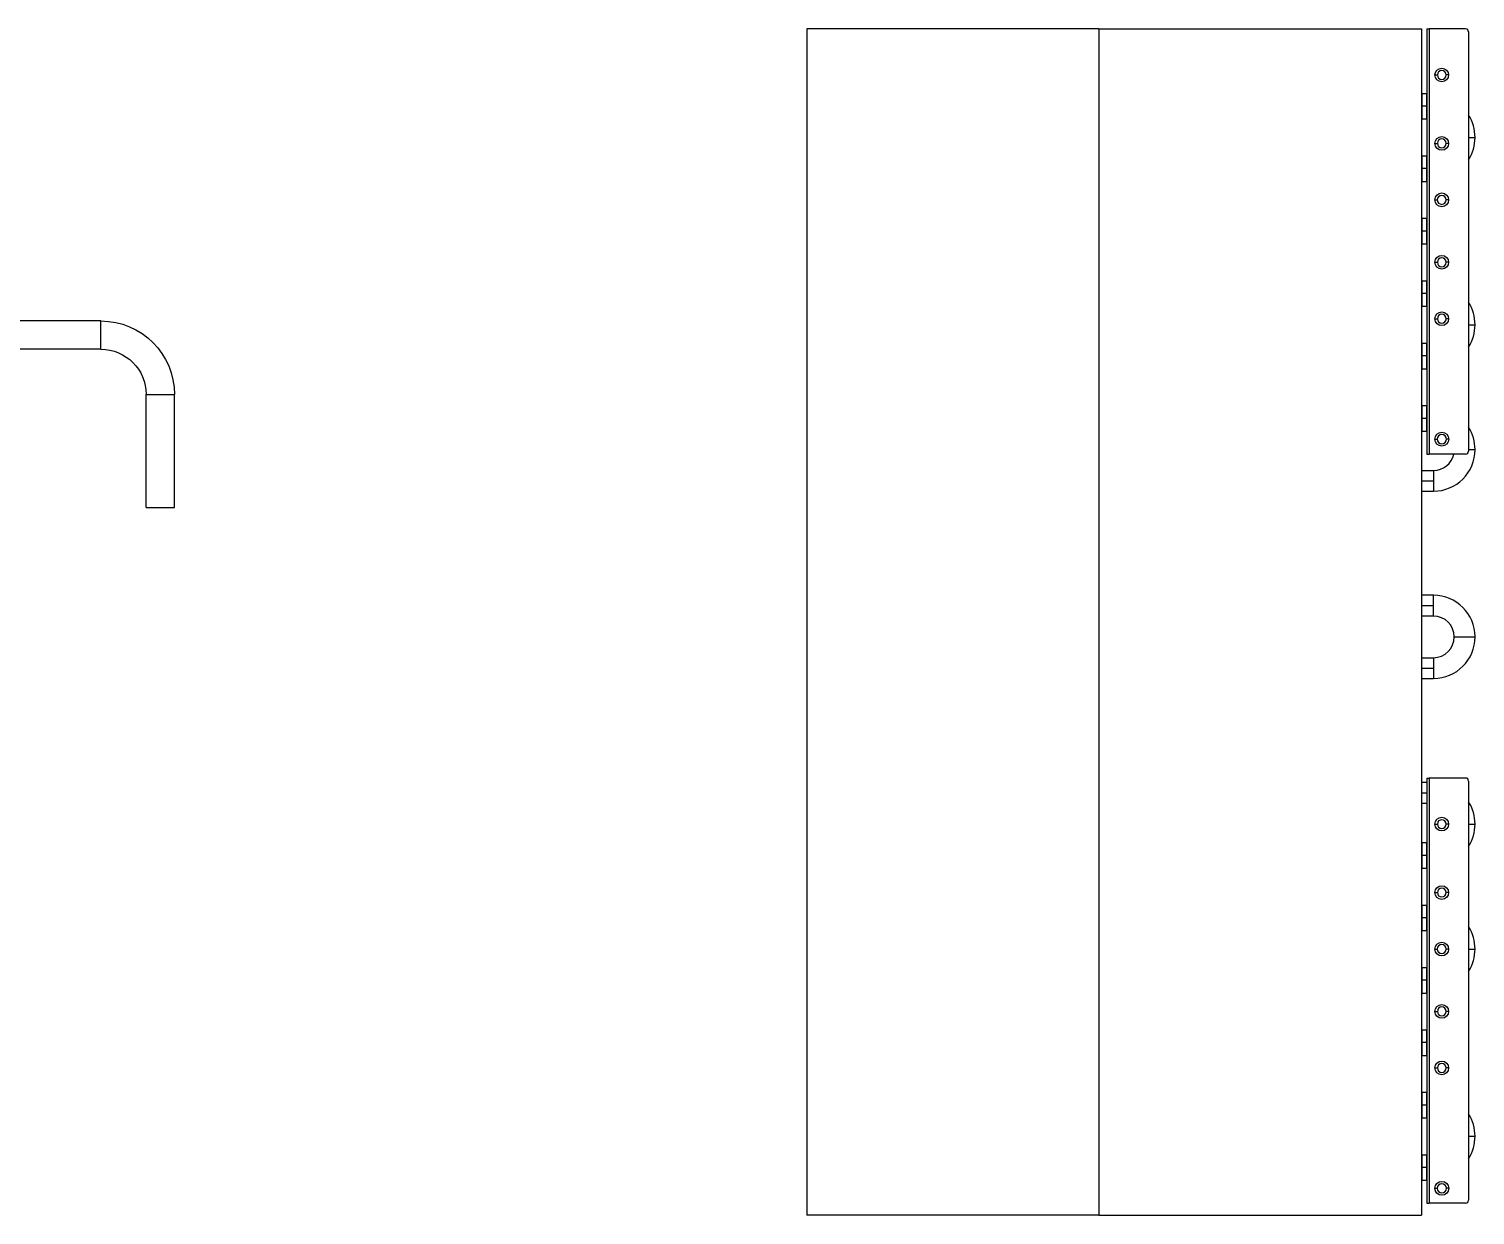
# Model space of a CAD drawing. Header units: millimetres. Extents: x 937859 to 970574, y 987894 to 996517.
# Drawn here: x 962335.1 to 962821.5, y 992176.9 to 992575.9 of the extents above; entities that cross this region are included whole.
import ezdxf

# ---------------------------------------------------------------- set-up
doc = ezdxf.new("R2010")
doc.units = ezdxf.units.MM
doc.header["$LTSCALE"] = 0.5
doc.layers.add('MD_Visible', color=7, linetype='Continuous', lineweight=25)
doc.layers.add('MD_Visible Narrow', color=7, linetype='Continuous', lineweight=25)

msp = doc.modelspace()

# ---------------------------------------------------------------- linework, layer by layer
at = {"layer": 'MD_Visible', "extrusion": (0, 1, 0)}
for p, q in [((962694.96, 992575.939), (962596.76, 992575.939)), ((962596.76, 992575.939), (962596.76, 992176.939)), ((962694.96, 992575.939), (962803.46, 992575.939)), ((962803.46, 992575.939), (962803.46, 992176.939)), ((962805.267, 992575.939), (962806.067, 992575.939)), ((962805.267, 992575.939), (962805.267, 992432.939)), ((962818.267, 992575.939), (962806.067, 992575.939)), ((962819.267, 992574.939), (962819.267, 992433.939)), ((962803.567, 992554.239), (962803.567, 992549.939)), ((962803.567, 992554.239), (962805.067, 992554.239)), ((962803.567, 992553.439), (962803.46, 992553.439)), ((962803.567, 992549.939), (962803.567, 992545.639)), ((962803.567, 992546.439), (962803.46, 992546.439)), ((962803.567, 992545.639), (962805.067, 992545.639)), ((962803.46, 992532.439), (962803.567, 992532.439)), ((962803.567, 992533.239), (962803.567, 992528.939)), ((962803.567, 992533.239), (962805.067, 992533.239)), ((962803.46, 992525.439), (962803.567, 992525.439)), ((962803.567, 992528.939), (962803.567, 992524.639)), ((962803.567, 992524.639), (962805.067, 992524.639)), ((962803.567, 992512.239), (962803.567, 992507.939)), ((962803.567, 992512.239), (962805.067, 992512.239)), ((962803.567, 992507.939), (962803.567, 992503.639)), ((962803.567, 992503.639), (962805.067, 992503.639)), ((962803.567, 992490.439), (962803.46, 992490.439)), ((962803.567, 992491.239), (962803.567, 992486.939)), ((962803.567, 992491.239), (962805.067, 992491.239)), ((962803.567, 992486.939), (962803.567, 992482.639)), ((962803.567, 992483.439), (962803.46, 992483.439)), ((962803.567, 992482.639), (962805.067, 992482.639)), ((962359.286, 992477.699), (962329.286, 992477.699)), ((962359.286, 992468.179), (962329.286, 992468.179)), ((962803.46, 992469.439), (962803.567, 992469.439)), ((962803.567, 992470.239), (962803.567, 992465.939)), ((962803.567, 992470.239), (962805.067, 992470.239)), ((962803.46, 992462.439), (962803.567, 992462.439)), ((962803.567, 992465.939), (962803.567, 992461.639)), ((962803.567, 992461.639), (962805.067, 992461.639)), ((962374.526, 992414.939), (962374.526, 992452.939)), ((962384.046, 992414.939), (962384.046, 992452.939)), ((962803.567, 992448.439), (962803.46, 992448.439)), ((962803.567, 992449.239), (962803.567, 992444.939)), ((962803.567, 992449.239), (962805.067, 992449.239)), ((962803.567, 992444.939), (962803.567, 992440.639)), ((962803.567, 992441.439), (962803.46, 992441.439)), ((962803.567, 992440.639), (962805.067, 992440.639)), ((962805.267, 992432.939), (962806.067, 992432.939)), ((962818.267, 992432.939), (962806.067, 992432.939)), ((962803.46, 992427.439), (962807.46, 992427.439)), ((962803.46, 992420.439), (962807.46, 992420.439)), ((962374.526, 992414.939), (962379.286, 992414.939)), ((962379.286, 992414.939), (962384.046, 992414.939)), ((962807.46, 992385.439), (962803.46, 992385.439)), ((962807.46, 992378.439), (962803.46, 992378.439)), ((962803.46, 992364.439), (962807.46, 992364.439)), ((962803.46, 992357.439), (962807.46, 992357.439)), ((962805.267, 992322.439), (962803.46, 992322.439)), ((962805.267, 992323.939), (962806.067, 992323.939)), ((962805.267, 992323.939), (962805.267, 992180.939)), ((962818.267, 992323.939), (962806.067, 992323.939)), ((962819.267, 992322.939), (962819.267, 992181.939)), ((962805.267, 992315.439), (962803.46, 992315.439)), ((962803.46, 992301.439), (962803.567, 992301.439)), ((962803.567, 992302.239), (962803.567, 992297.939)), ((962803.567, 992302.239), (962805.067, 992302.239)), ((962803.567, 992297.939), (962803.567, 992293.639)), ((962803.46, 992294.439), (962803.567, 992294.439)), ((962803.567, 992293.639), (962805.067, 992293.639)), ((962803.567, 992281.239), (962803.567, 992276.939)), ((962803.567, 992281.239), (962805.067, 992281.239)), ((962803.567, 992280.439), (962803.46, 992280.439)), ((962803.567, 992276.939), (962803.567, 992272.639)), ((962803.567, 992273.439), (962803.46, 992273.439)), ((962803.567, 992272.639), (962805.067, 992272.639)), ((962803.46, 992259.439), (962803.567, 992259.439)), ((962803.567, 992260.239), (962803.567, 992255.939)), ((962803.567, 992260.239), (962805.067, 992260.239)), ((962803.46, 992252.439), (962803.567, 992252.439)), ((962803.567, 992255.939), (962803.567, 992251.639)), ((962803.567, 992251.639), (962805.067, 992251.639)), ((962803.567, 992239.239), (962803.567, 992234.939)), ((962803.567, 992239.239), (962805.067, 992239.239)), ((962803.567, 992234.939), (962803.567, 992230.639)), ((962803.567, 992230.639), (962805.067, 992230.639)), ((962803.567, 992218.239), (962803.567, 992213.939)), ((962803.567, 992218.239), (962805.067, 992218.239)), ((962803.567, 992217.439), (962803.46, 992217.439)), ((962803.567, 992213.939), (962803.567, 992209.639)), ((962803.567, 992210.439), (962803.46, 992210.439)), ((962803.567, 992209.639), (962805.067, 992209.639)), ((962803.46, 992196.439), (962803.567, 992196.439)), ((962803.567, 992197.239), (962803.567, 992192.939)), ((962803.567, 992197.239), (962805.067, 992197.239)), ((962803.46, 992189.439), (962803.567, 992189.439)), ((962803.567, 992192.939), (962803.567, 992188.639)), ((962803.567, 992188.639), (962805.067, 992188.639)), ((962805.267, 992180.939), (962806.067, 992180.939)), ((962818.267, 992180.939), (962806.067, 992180.939)), ((962694.96, 992176.939), (962596.76, 992176.939)), ((962694.96, 992176.939), (962803.46, 992176.939))]:
    msp.add_line(p, q, dxfattribs=at)
at = {"layer": 'MD_Visible'}
for centre, radius, start, end in [((962818.267, 992574.939), 1, 0, 90), ((962810.267, 992560.439), 1.5, 90, 180), ((962810.267, 992560.439), 1.5, 180, 270), ((962810.267, 992560.439), 1.5, 0, 90), ((962810.267, 992560.439), 1.5, 270, 0), ((962807.46, 992539.439), 14, 0, 32.50586), ((962807.46, 992539.439), 14, 327.49414, 0), ((962810.267, 992537.439), 1.5, 90, 180), ((962810.267, 992537.439), 1.5, 180, 270), ((962810.267, 992537.439), 1.5, 0, 90), ((962810.267, 992537.439), 1.5, 270, 0), ((962810.267, 992518.439), 1.508, 90, 180), ((962810.267, 992518.439), 1.508, 0, 90), ((962810.267, 992518.439), 1.508, 180, 270), ((962810.267, 992518.439), 1.508, 270, 0), ((962810.267, 992497.439), 1.5, 90, 180), ((962810.267, 992497.439), 1.5, 180, 270), ((962810.267, 992497.439), 1.5, 0, 90), ((962810.267, 992497.439), 1.5, 270, 0), ((962807.46, 992476.439), 14, 0, 32.50586), ((962810.267, 992478.439), 1.5, 90, 180), ((962810.267, 992478.439), 1.5, 180, 270), ((962810.267, 992478.439), 1.5, 0, 90), ((962810.267, 992478.439), 1.5, 270, 0), ((962807.46, 992476.439), 14, 327.49414, 0), ((962807.46, 992434.439), 14, 0, 32.50586), ((962810.267, 992437.939), 1.55, 90, 180), ((962810.267, 992437.939), 1.55, 180, 270), ((962810.267, 992437.939), 1.55, 0, 90), ((962810.267, 992437.939), 1.55, 270, 0), ((962807.46, 992434.439), 14, 270, 0), ((962807.46, 992434.439), 7, 270, 347.62637), ((962818.267, 992433.939), 1, 270, 0), ((962807.46, 992371.439), 14, 0, 90), ((962807.46, 992371.439), 7, 0, 90), ((962807.46, 992371.439), 14, 270, 0), ((962807.46, 992371.439), 7, 270, 0), ((962818.267, 992322.939), 1, 0, 90), ((962807.46, 992308.439), 14, 0, 32.50586), ((962810.267, 992308.439), 1.5, 90, 180), ((962810.267, 992308.439), 1.5, 180, 270), ((962810.267, 992308.439), 1.5, 0, 90), ((962810.267, 992308.439), 1.5, 270, 0), ((962807.46, 992308.439), 14, 327.49414, 0), ((962810.267, 992285.439), 1.5, 90, 180), ((962810.267, 992285.439), 1.5, 0, 90), ((962810.267, 992285.439), 1.5, 180, 270), ((962810.267, 992285.439), 1.5, 270, 0), ((962807.46, 992266.439), 14, 0, 32.50586), ((962810.267, 992266.439), 1.508, 90, 180), ((962810.267, 992266.439), 1.508, 0, 90), ((962810.267, 992266.439), 1.508, 180, 270), ((962810.267, 992266.439), 1.508, 270, 0), ((962807.46, 992266.439), 14, 327.49414, 0), ((962810.267, 992245.439), 1.5, 90, 180), ((962810.267, 992245.439), 1.5, 180, 270), ((962810.267, 992245.439), 1.5, 0, 90), ((962810.267, 992245.439), 1.5, 270, 0), ((962810.267, 992226.439), 1.5, 90, 180), ((962810.267, 992226.439), 1.5, 0, 90), ((962810.267, 992226.439), 1.5, 180, 270), ((962810.267, 992226.439), 1.5, 270, 0), ((962807.46, 992203.439), 14, 0, 32.50586), ((962807.46, 992203.439), 14, 327.49414, 0), ((962810.267, 992185.939), 1.55, 90, 180), ((962810.267, 992185.939), 1.55, 180, 270), ((962810.267, 992185.939), 1.55, 0, 90), ((962810.267, 992185.939), 1.55, 270, 0), ((962818.267, 992181.939), 1, 270, 0)]:
    msp.add_arc(centre, radius, start, end, dxfattribs=at)
at = {"layer": 'MD_Visible', "extrusion": (2.17651e-16, -9.30753e-107, -1)}
for centre, start, end in [((-962805.067, 992554.439), 180, 270), ((-962805.067, 992545.439), 90, 180), ((-962805.067, 992533.439), 180, 270), ((-962805.067, 992524.439), 90, 180), ((-962805.067, 992512.439), 180, 270), ((-962805.067, 992503.439), 90, 180), ((-962805.067, 992491.439), 180, 270), ((-962805.067, 992482.439), 90, 180), ((-962805.067, 992470.439), 180, 270), ((-962805.067, 992461.439), 90, 180), ((-962805.067, 992449.439), 180, 270), ((-962805.067, 992440.439), 90, 180), ((-962805.067, 992302.439), 180, 270), ((-962805.067, 992293.439), 90, 180), ((-962805.067, 992281.439), 180, 270), ((-962805.067, 992272.439), 90, 180), ((-962805.067, 992260.439), 180, 270), ((-962805.067, 992251.439), 90, 180), ((-962805.067, 992239.439), 180, 270), ((-962805.067, 992230.439), 90, 180), ((-962805.067, 992218.439), 180, 270), ((-962805.067, 992209.439), 90, 180), ((-962805.067, 992197.439), 180, 270), ((-962805.067, 992188.439), 90, 180)]:
    msp.add_arc(centre, 0.2, start, end, dxfattribs=at)
at = {"layer": 'MD_Visible', "extrusion": (1.22465e-16, 0, -1)}
for radius in [24.76, 15.24]:
    msp.add_arc((-962359.286, 992452.939), radius, 90, 180, dxfattribs=at)
at = {"layer": 'MD_Visible Narrow', "extrusion": (0, 1, 0)}
for p, q in [((962694.96, 992575.939), (962694.96, 992176.939)), ((962806.067, 992575.939), (962806.067, 992432.939)), ((962807.967, 992560.439), (962808.767, 992560.439)), ((962812.567, 992560.439), (962811.767, 992560.439)), ((962805.067, 992554.239), (962805.067, 992549.939)), ((962803.46, 992549.939), (962803.567, 992549.939)), ((962805.067, 992549.939), (962803.567, 992549.939)), ((962805.067, 992549.939), (962805.067, 992545.639)), ((962805.067, 992549.939), (962805.267, 992549.939)), ((962819.267, 992539.439), (962821.46, 992539.439)), ((962807.967, 992537.439), (962808.767, 992537.439)), ((962812.567, 992537.439), (962811.767, 992537.439)), ((962805.067, 992533.239), (962805.067, 992528.939)), ((962803.46, 992528.939), (962803.567, 992528.939)), ((962805.067, 992528.939), (962803.567, 992528.939)), ((962805.067, 992528.939), (962805.067, 992524.639)), ((962805.067, 992528.939), (962805.267, 992528.939)), ((962807.959, 992518.439), (962808.759, 992518.439)), ((962812.574, 992518.439), (962811.774, 992518.439)), ((962805.067, 992512.239), (962805.067, 992507.939)), ((962805.067, 992507.939), (962803.567, 992507.939)), ((962805.067, 992507.939), (962805.067, 992503.639)), ((962805.067, 992507.939), (962805.267, 992507.939)), ((962807.967, 992497.439), (962808.767, 992497.439)), ((962812.567, 992497.439), (962811.767, 992497.439)), ((962805.067, 992491.239), (962805.067, 992486.939)), ((962803.46, 992486.939), (962803.567, 992486.939)), ((962805.067, 992486.939), (962803.567, 992486.939)), ((962805.067, 992486.939), (962805.067, 992482.639)), ((962805.067, 992486.939), (962805.267, 992486.939)), ((962359.286, 992472.939), (962359.286, 992477.699)), ((962807.967, 992478.439), (962808.767, 992478.439)), ((962812.567, 992478.439), (962811.767, 992478.439)), ((962819.267, 992476.439), (962821.46, 992476.439)), ((962359.286, 992468.179), (962359.286, 992472.939)), ((962805.067, 992470.239), (962805.067, 992465.939)), ((962803.46, 992465.939), (962803.567, 992465.939)), ((962805.067, 992465.939), (962803.567, 992465.939)), ((962805.067, 992465.939), (962805.067, 992461.639)), ((962805.067, 992465.939), (962805.267, 992465.939)), ((962374.526, 992452.939), (962379.286, 992452.939)), ((962379.286, 992452.939), (962384.046, 992452.939)), ((962805.067, 992449.239), (962805.067, 992444.939)), ((962803.46, 992444.939), (962803.567, 992444.939)), ((962805.067, 992444.939), (962803.567, 992444.939)), ((962805.067, 992444.939), (962805.067, 992440.639)), ((962805.067, 992444.939), (962805.267, 992444.939)), ((962807.917, 992437.939), (962808.717, 992437.939)), ((962812.617, 992437.939), (962811.817, 992437.939)), ((962819.267, 992434.439), (962821.46, 992434.439)), ((962807.46, 992427.439), (962807.46, 992423.939)), ((962803.46, 992423.939), (962807.46, 992423.939)), ((962807.46, 992423.939), (962807.46, 992420.439)), ((962807.46, 992381.939), (962807.46, 992385.439)), ((962803.46, 992381.939), (962807.46, 992381.939)), ((962807.46, 992378.439), (962807.46, 992381.939)), ((962814.46, 992371.439), (962821.46, 992371.439)), ((962807.46, 992364.439), (962807.46, 992360.939)), ((962803.46, 992360.939), (962807.46, 992360.939)), ((962807.46, 992360.939), (962807.46, 992357.439)), ((962806.067, 992323.939), (962806.067, 992180.939)), ((962803.46, 992318.939), (962805.267, 992318.939)), ((962807.967, 992308.439), (962808.767, 992308.439)), ((962812.567, 992308.439), (962811.767, 992308.439)), ((962819.267, 992308.439), (962821.46, 992308.439)), ((962805.067, 992302.239), (962805.067, 992297.939)), ((962803.46, 992297.939), (962803.567, 992297.939)), ((962805.067, 992297.939), (962803.567, 992297.939)), ((962805.067, 992297.939), (962805.067, 992293.639)), ((962805.067, 992297.939), (962805.267, 992297.939)), ((962805.067, 992281.239), (962805.067, 992276.939)), ((962807.967, 992285.439), (962808.767, 992285.439)), ((962812.567, 992285.439), (962811.767, 992285.439)), ((962803.46, 992276.939), (962803.567, 992276.939)), ((962805.067, 992276.939), (962803.567, 992276.939)), ((962805.067, 992276.939), (962805.067, 992272.639)), ((962805.067, 992276.939), (962805.267, 992276.939)), ((962807.959, 992266.439), (962808.759, 992266.439)), ((962812.574, 992266.439), (962811.774, 992266.439)), ((962819.267, 992266.439), (962821.46, 992266.439)), ((962805.067, 992260.239), (962805.067, 992255.939)), ((962803.46, 992255.939), (962803.567, 992255.939)), ((962805.067, 992255.939), (962803.567, 992255.939)), ((962805.067, 992255.939), (962805.067, 992251.639)), ((962805.067, 992255.939), (962805.267, 992255.939)), ((962807.967, 992245.439), (962808.767, 992245.439)), ((962812.567, 992245.439), (962811.767, 992245.439)), ((962805.067, 992239.239), (962805.067, 992234.939)), ((962805.067, 992234.939), (962803.567, 992234.939)), ((962805.067, 992234.939), (962805.067, 992230.639)), ((962805.067, 992234.939), (962805.267, 992234.939)), ((962807.967, 992226.439), (962808.767, 992226.439)), ((962812.567, 992226.439), (962811.767, 992226.439)), ((962805.067, 992218.239), (962805.067, 992213.939)), ((962803.46, 992213.939), (962803.567, 992213.939)), ((962805.067, 992213.939), (962803.567, 992213.939)), ((962805.067, 992213.939), (962805.067, 992209.639)), ((962805.067, 992213.939), (962805.267, 992213.939)), ((962819.267, 992203.439), (962821.46, 992203.439)), ((962805.067, 992197.239), (962805.067, 992192.939)), ((962803.46, 992192.939), (962803.567, 992192.939)), ((962805.067, 992192.939), (962803.567, 992192.939)), ((962805.067, 992192.939), (962805.067, 992188.639)), ((962805.067, 992192.939), (962805.267, 992192.939)), ((962807.917, 992185.939), (962808.717, 992185.939)), ((962812.617, 992185.939), (962811.817, 992185.939))]:
    msp.add_line(p, q, dxfattribs=at)
at = {"layer": 'MD_Visible Narrow', "extrusion": (2.17651e-16, -5.39134e-42, -1)}
for centre, radius, start, end in [((-962810.267, 992560.439), 2.3, 0, 180), ((-962810.267, 992560.439), 2.3, 180, 0), ((-962810.267, 992537.439), 2.3, 0, 180), ((-962810.267, 992537.439), 2.3, 180, 0), ((-962810.267, 992518.439), 2.308, 0, 180), ((-962810.267, 992518.439), 2.308, 180, 0), ((-962810.267, 992497.439), 2.3, 0, 180), ((-962810.267, 992497.439), 2.3, 180, 0), ((-962810.267, 992478.439), 2.3, 0, 180), ((-962810.267, 992478.439), 2.3, 180, 0), ((-962810.267, 992437.939), 2.35, 0, 180), ((-962810.267, 992437.939), 2.35, 180, 0), ((-962810.267, 992308.439), 2.3, 0, 180), ((-962810.267, 992308.439), 2.3, 180, 0), ((-962810.267, 992285.439), 2.3, 0, 180), ((-962810.267, 992285.439), 2.3, 180, 0), ((-962810.267, 992266.439), 2.308, 0, 180), ((-962810.267, 992266.439), 2.308, 180, 0), ((-962810.267, 992245.439), 2.3, 0, 180), ((-962810.267, 992245.439), 2.3, 180, 0), ((-962810.267, 992226.439), 2.3, 0, 180), ((-962810.267, 992226.439), 2.3, 180, 0), ((-962810.267, 992185.939), 2.35, 0, 180), ((-962810.267, 992185.939), 2.35, 180, 0)]:
    msp.add_arc(centre, radius, start, end, dxfattribs=at)

doc.saveas('drawing.dxf')
